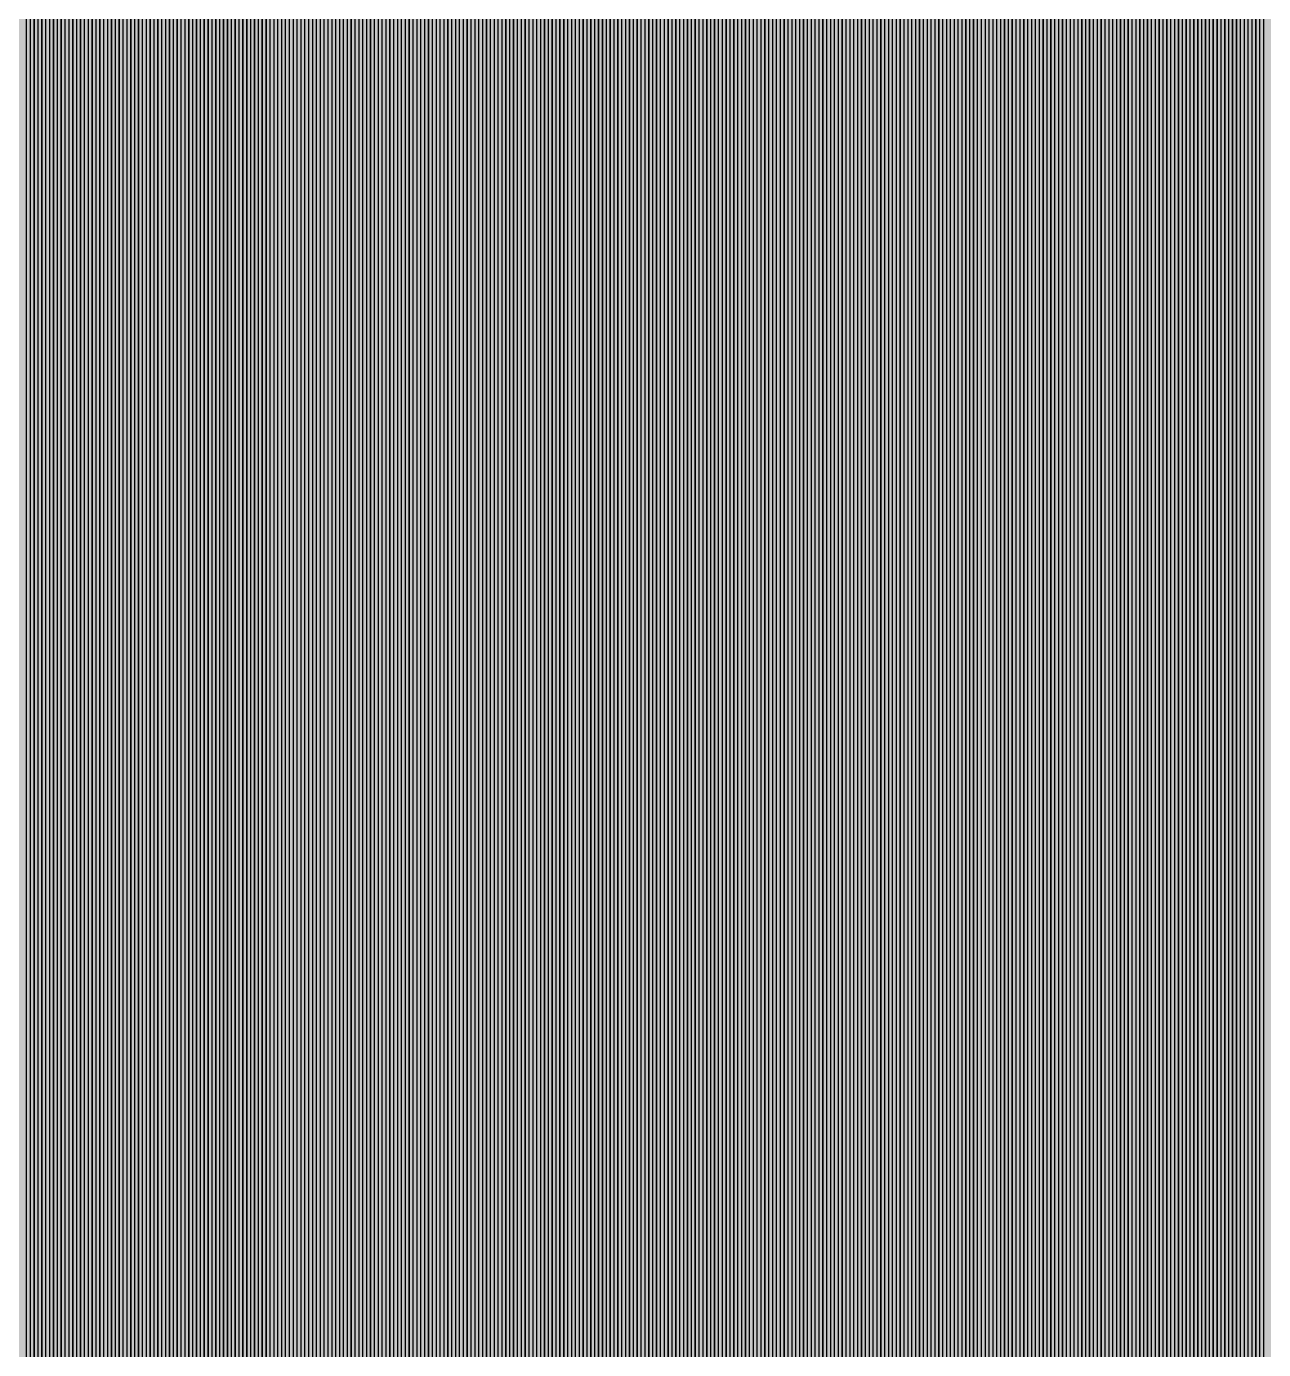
# Model space of a CAD drawing. Header units: metres. Extents: x -7231 to 10969, y -37556 to 1873.
# Drawn here: x 1869 to 3149, y -21300 to -19931 of the extents above; entities that cross this region are included whole.
import ezdxf

# ---------------------------------------------------------------- set-up
doc = ezdxf.new("R2010")
doc.units = ezdxf.units.M
for name, color, linetype in [('Metal1', 4, 'CONTINUOUS'), ('Metal2', 3, 'CONTINUOUS'), ('Polyimide', 7, 'CONTINUOUS')]:
    doc.layers.add(name, color=color, linetype=linetype)

msp = doc.modelspace()

# ---------------------------------------------------------------- hatches: boundary and pattern name
at = {"layer": 'Polyimide'}
msp.add_hatch(color=7, dxfattribs=at).paths.add_polyline_path([(4065.7, -468), (4066.7, -502), (4068.5, -536), (4071.4, -570), (4075.5, -604), (4081, -638), (4088, -672), (4096.5, -706), (4106.6, -740), (4118.3, -774), (4131.6, -808), (4146.5, -842), (4162.9, -876), (4180.7, -910), (4199.8, -944), (4220.2, -978), (4241.7, -1012), (4264.2, -1046), (4287.5, -1080), (4311.5, -1114), (4336, -1148), (4360.9, -1182), (4385.9, -1216), (4410.9, -1250), (4435.7, -1284), (4460.2, -1318), (4484.2, -1352), (4507.5, -1385.9), (4530, -1419.9), (4551.5, -1453.9), (4571.9, -1487.9), (4591.1, -1521.9), (4608.9, -1555.9), (4625.3, -1589.9), (4640.1, -1623.9), (4653.4, -1657.9), (4665.1, -1691.9), (4675.2, -1725.9), (4683.7, -1759.9), (4690.7, -1793.9), (4696.2, -1827.9), (4700.3, -1861.9), (4703.2, -1895.9), (4705.1, -1929.9), (4706.1, -1963.9), (4706.4, -1997.9), (4706.5, -2031.9), (4706.5, -4793), (4710, -4838.4), (4720.2, -4882.7), (4737.1, -4925), (4760.1, -4964.2), (4788.9, -4999.5), (4822.6, -5030), (4860.5, -5055.1), (4901.8, -5074.2), (4901.8, -5074.2), (4970.7, -5105.2), (5034.7, -5145.3), (5092.8, -5193.5), (5143.8, -5249.2), (5186.9, -5311.2), (5221.2, -5378.4), (5246.2, -5449.7), (5261.4, -5523.7), (5266.5, -5599), (5261.4, -5674.3), (5246.2, -5748.3), (5221.2, -5819.6), (5186.9, -5886.8), (5143.8, -5948.8), (5092.8, -6004.5), (5034.7, -6052.7), (4970.7, -6092.8), (4901.8, -6123.8), (4860.5, -6142.9), (4822.6, -6168), (4788.9, -6198.5), (4760.1, -6233.8), (4737.1, -6273), (4720.2, -6315.3), (4710, -6359.6), (4706.5, -6405), (4706.5, -9221.5), (4710, -9266.9), (4720.2, -9311.2), (4737.1, -9353.5), (4760.1, -9392.7), (4788.9, -9428), (4822.6, -9458.5), (4860.5, -9483.6), (4901.8, -9502.7), (4970.7, -9533.7), (5034.7, -9573.8), (5092.8, -9622), (5143.8, -9677.7), (5186.9, -9739.7), (5221.2, -9806.9), (5246.2, -9878.2), (5261.4, -9952.2), (5266.5, -10027.5), (5261.4, -10102.8), (5246.2, -10176.8), (5221.2, -10248.1), (5186.9, -10315.3), (5143.8, -10377.3), (5092.8, -10433), (5034.7, -10481.2), (4970.7, -10521.3), (4901.8, -10552.3), (4860.5, -10571.4), (4822.6, -10596.5), (4788.9, -10627), (4760.1, -10662.3), (4737.1, -10701.5), (4720.2, -10743.8), (4710, -10788.1), (4706.5, -10833.5), (4706.5, -13650), (4710, -13695.4), (4720.2, -13739.7), (4737.1, -13782), (4760.1, -13821.2), (4788.9, -13856.5), (4822.6, -13887), (4860.5, -13912.1), (4901.8, -13931.2), (4970.7, -13962.2), (5034.7, -14002.2), (5092.8, -14050.5), (5143.8, -14106.2), (5186.9, -14168.2), (5221.2, -14235.4), (5246.2, -14306.7), (5261.4, -14380.7), (5266.5, -14456), (5261.4, -14531.3), (5246.2, -14605.3), (5221.2, -14676.5), (5186.9, -14743.8), (5143.8, -14805.8), (5092.8, -14861.5), (5034.7, -14909.7), (4970.7, -14949.8), (4901.8, -14980.8), (4860.5, -14999.9), (4822.6, -15025), (4788.9, -15055.5), (4760.1, -15090.8), (4737.1, -15130), (4720.2, -15172.3), (4710, -15216.6), (4706.5, -15262), (4706.5, -15456), (4720.9, -15750), (4764.1, -16041.3), (4835.7, -16326.8), (4934.9, -16604), (5060.7, -16870.2), (5212.1, -17122.7), (5387.5, -17359.2), (5585.2, -17577.3), (5803.3, -17775), (6039.8, -17950.4), (6292.3, -18101.8), (6558.4, -18227.6), (6835.6, -18326.8), (7121.2, -18398.3), (7412.4, -18441.5), (7706.5, -18456), (9969, -18456), (10047.4, -18459.8), (10125.1, -18471.4), (10201.2, -18490.4), (10275.2, -18516.9), (10346.1, -18550.5), (10413.5, -18590.8), (10476.5, -18637.6), (10534.7, -18690.3), (10587.4, -18748.5), (10634.2, -18811.5), (10674.5, -18878.9), (10708.1, -18949.8), (10734.6, -19023.8), (10753.6, -19099.9), (10765.2, -19177.6), (10769, -19256), (10769, -20895.8), (10730.2, -20951.4), (10694.6, -21009.1), (10662.2, -21068.6), (10633.2, -21129.9), (10607.6, -21192.7), (10585.5, -21256.7), (10566.9, -21322), (10552, -21388.1), (10540.8, -21455), (10533.4, -21522.3), (10529.6, -21590), (10529.6, -21657.8), (10533.4, -21725.5), (10540.8, -21792.9), (10552, -21859.7), (10566.9, -21925.9), (10585.5, -21991.1), (10607.6, -22055.2), (10633.2, -22117.9), (10662.2, -22179.2), (10694.6, -22238.7), (10730.2, -22296.4), (10769, -22352), (10769, -32454.2), (10728.7, -32510.5), (10691.7, -32568.9), (10658, -32629.3), (10627.8, -32691.6), (10601.2, -32755.4), (10578.2, -32820.7), (10558.9, -32887.1), (10543.4, -32954.5), (10531.8, -33022.7), (10524, -33091.4), (10520.1, -33160.5), (10520.1, -33229.7), (10524, -33298.8), (10531.8, -33367.5), (10543.4, -33435.7), (10558.9, -33503.1), (10578.2, -33569.5), (10601.2, -33634.8), (10627.8, -33698.6), (10658, -33760.8), (10691.7, -33821.3), (10728.7, -33879.7), (10769, -33936), (10769, -36556), (10765.2, -36634.4), (10753.6, -36712.1), (10734.6, -36788.2), (10708.1, -36862.1), (10674.5, -36933.1), (10634.2, -37000.5), (10587.4, -37063.5), (10534.7, -37121.7), (10476.5, -37174.4), (10413.5, -37221.2), (10346.1, -37261.5), (10275.2, -37295.1), (10201.2, -37321.6), (10125.1, -37340.6), (10047.4, -37352.1), (9969, -37356), (-6231, -37356), (-6309.4, -37352.1), (-6387.1, -37340.6), (-6463.2, -37321.6), (-6537.2, -37295.1), (-6608.1, -37261.5), (-6675.5, -37221.2), (-6738.5, -37174.4), (-6796.7, -37121.7), (-6849.4, -37063.5), (-6896.2, -37000.5), (-6936.5, -36933.1), (-6970.1, -36862.1), (-6996.6, -36788.2), (-7015.6, -36712.1), (-7027.2, -36634.4), (-7031, -36556), (-7031, -33936), (-6990.7, -33879.8), (-6953.7, -33821.3), (-6920, -33760.9), (-6889.8, -33698.6), (-6863.2, -33634.8), (-6840.2, -33569.5), (-6820.9, -33503.1), (-6805.4, -33435.7), (-6793.7, -33367.5), (-6785.9, -33298.8), (-6782, -33229.7), (-6782, -33160.5), (-6785.9, -33091.4), (-6793.7, -33022.7), (-6805.4, -32954.5), (-6820.9, -32887.1), (-6840.2, -32820.6), (-6863.2, -32755.4), (-6889.8, -32691.5), (-6920, -32629.3), (-6953.7, -32568.9), (-6990.7, -32510.4), (-7031, -32454.2), (-7031, -22364.8), (-6990.7, -22308.6), (-6953.7, -22250.1), (-6920, -22189.7), (-6889.8, -22127.5), (-6863.2, -22063.6), (-6840.2, -21998.4), (-6820.9, -21931.9), (-6805.4, -21864.5), (-6793.7, -21796.3), (-6785.9, -21727.6), (-6782, -21658.5), (-6782, -21589.3), (-6785.9, -21520.3), (-6793.7, -21451.5), (-6805.4, -21383.3), (-6820.9, -21315.9), (-6840.2, -21249.5), (-6863.2, -21184.2), (-6889.8, -21120.4), (-6920, -21058.1), (-6953.7, -20997.7), (-6990.7, -20939.3), (-7031, -20883), (-7031, -19256), (-7027.2, -19177.6), (-7015.6, -19099.9), (-6996.6, -19023.8), (-6970.1, -18949.8), (-6936.5, -18878.9), (-6896.2, -18811.5), (-6849.4, -18748.5), (-6796.7, -18690.3), (-6738.5, -18637.6), (-6675.5, -18590.8), (-6608.1, -18550.5), (-6537.2, -18516.9), (-6463.2, -18490.4), (-6387.1, -18471.4), (-6309.4, -18459.8), (-6231, -18456), (-3968.5, -18456), (-3674.4, -18441.5), (-3383.2, -18398.3), (-3097.6, -18326.8), (-2820.4, -18227.6), (-2554.3, -18101.8), (-2301.8, -17950.4), (-2065.3, -17775), (-1847.2, -17577.3), (-1649.5, -17359.2), (-1474.1, -17122.7), (-1322.7, -16870.2), (-1196.9, -16604), (-1097.7, -16326.8), (-1026.1, -16041.3), (-982.9, -15750), (-968.5, -15456), (-968.5, -15262), (-972, -15216.6), (-982.2, -15172.3), (-999.1, -15130), (-1022.1, -15090.8), (-1050.9, -15055.5), (-1084.6, -15025), (-1122.5, -14999.9), (-1163.8, -14980.8), (-1232.7, -14949.8), (-1296.7, -14909.7), (-1354.8, -14861.5), (-1405.8, -14805.8), (-1448.9, -14743.8), (-1483.2, -14676.5), (-1508.2, -14605.3), (-1523.4, -14531.3), (-1528.5, -14456), (-1523.4, -14380.7), (-1508.2, -14306.7), (-1483.2, -14235.4), (-1448.9, -14168.2), (-1405.8, -14106.2), (-1354.8, -14050.5), (-1296.7, -14002.2), (-1232.7, -13962.2), (-1163.8, -13931.2), (-1122.5, -13912.1), (-1084.6, -13887), (-1050.9, -13856.5), (-1022.1, -13821.2), (-999.1, -13782), (-982.2, -13739.7), (-972, -13695.4), (-968.5, -13650), (-968.5, -12309.6), (-972, -12264.3), (-982.2, -12219.9), (-999.1, -12177.7), (-1022.1, -12138.5), (-1050.9, -12103.2), (-1084.6, -12072.6), (-1122.5, -12047.5), (-1163.8, -12028.5), (-1232.7, -11997.4), (-1296.7, -11957.4), (-1354.8, -11909.1), (-1405.8, -11853.5), (-1448.9, -11791.5), (-1483.2, -11724.2), (-1508.2, -11653), (-1523.4, -11579), (-1528.5, -11503.7), (-1523.4, -11428.3), (-1508.2, -11354.4), (-1483.2, -11283.1), (-1448.9, -11215.9), (-1405.8, -11153.8), (-1354.8, -11098.2), (-1296.7, -11049.9), (-1232.7, -11009.9), (-1163.8, -10978.8), (-1122.5, -10959.8), (-1084.6, -10934.7), (-1050.9, -10904.1), (-1022.1, -10868.9), (-999.1, -10829.6), (-982.2, -10787.4), (-972, -10743), (-968.5, -10697.7), (-968.5, -9357.3), (-972, -9311.9), (-982.2, -9267.6), (-999.1, -9225.4), (-1022.1, -9186.1), (-1050.9, -9150.8), (-1084.6, -9120.3), (-1122.5, -9095.2), (-1163.8, -9076.2), (-1163.8, -9076.2), (-1232.7, -9045.1), (-1296.7, -9005.1), (-1354.8, -8956.8), (-1405.8, -8901.1), (-1448.9, -8839.1), (-1483.2, -8771.9), (-1508.2, -8700.6), (-1523.4, -8626.7), (-1528.5, -8551.3), (-1523.4, -8476), (-1508.2, -8402), (-1483.2, -8330.8), (-1448.9, -8263.5), (-1405.8, -8201.5), (-1354.8, -8145.9), (-1296.7, -8097.6), (-1232.7, -8057.6), (-1163.8, -8026.5), (-1163.8, -8026.5), (-1122.5, -8007.4), (-1084.6, -7982.4), (-1050.9, -7951.8), (-1022.1, -7916.5), (-999.1, -7877.3), (-982.2, -7835), (-972, -7790.7), (-968.5, -7745.4), (-968.5, -6405), (-972, -6359.6), (-982.2, -6315.3), (-999.1, -6273), (-1022.1, -6233.8), (-1050.9, -6198.5), (-1084.6, -6168), (-1122.5, -6142.9), (-1163.8, -6123.8), (-1163.8, -6123.8), (-1232.7, -6092.8), (-1296.7, -6052.7), (-1354.8, -6004.5), (-1405.8, -5948.8), (-1448.9, -5886.8), (-1483.2, -5819.6), (-1508.2, -5748.3), (-1523.4, -5674.3), (-1528.5, -5599), (-1523.4, -5523.7), (-1508.2, -5449.7), (-1483.2, -5378.4), (-1448.9, -5311.2), (-1405.8, -5249.2), (-1354.8, -5193.5), (-1296.7, -5145.3), (-1232.7, -5105.2), (-1163.8, -5074.2), (-1163.8, -5074.2), (-1122.5, -5055.1), (-1084.6, -5030), (-1050.9, -4999.5), (-1022.1, -4964.2), (-999.1, -4925), (-982.2, -4882.7), (-972, -4838.4), (-968.5, -4793), (-968.5, -2031.9), (-968.4, -1997.9), (-968.1, -1963.9), (-967.1, -1929.9), (-965.2, -1895.9), (-962.2, -1861.9), (-958, -1827.9), (-952.4, -1793.9), (-945.3, -1759.9), (-936.6, -1725.9), (-926.4, -1691.9), (-914.4, -1657.9), (-900.9, -1623.9), (-885.7, -1589.9), (-869.1, -1555.9), (-850.9, -1521.9), (-831.4, -1487.9), (-810.6, -1453.9), (-788.7, -1419.9), (-765.8, -1385.9), (-742.1, -1352), (-717.6, -1318), (-692.7, -1284), (-667.4, -1250), (-641.9, -1216), (-616.4, -1182), (-591.1, -1148), (-566.1, -1114), (-541.7, -1080), (-517.9, -1046), (-495, -1012), (-473.1, -978), (-452.4, -944), (-432.8, -910), (-414.7, -876), (-398, -842), (-382.9, -808), (-369.3, -774), (-357.4, -740), (-347.1, -706), (-338.4, -672), (-331.3, -638), (-325.7, -604), (-321.5, -570), (-318.6, -536), (-316.7, -502), (-315.7, -468), (-315.3, -434), (-315.2, -400), (-315.2, 401), (-315.2, 451), (-315.2, 1644), (-270.2, 1644), (-270, 1637.1), (-269.4, 1630.3), (-268.2, 1623.5), (-266.7, 1616.8), (-264.7, 1610.2), (-262.3, 1603.8), (-259.4, 1597.6), (-256.2, 1591.5), (-252.6, 1585.7), (-248.6, 1580.1), (-244.2, 1574.8), (-239.5, 1569.8), (-234.5, 1565.1), (-229.2, 1560.7), (-223.6, 1556.7), (-217.8, 1553.1), (-211.7, 1549.8), (-205.4, 1547), (-199, 1544.6), (-192.4, 1542.6), (-185.7, 1541), (-179, 1539.9), (-172.1, 1539.2), (-165.2, 1539), (-158.4, 1539.2), (-151.5, 1539.9), (-144.8, 1541), (-138.1, 1542.6), (-131.5, 1544.6), (-125.1, 1547), (-118.8, 1549.8), (-112.8, 1553.1), (-106.9, 1556.7), (-101.3, 1560.7), (-96, 1565.1), (-91, 1569.8), (-86.3, 1574.8), (-81.9, 1580.1), (-77.9, 1585.7), (-74.3, 1591.5), (-71.1, 1597.6), (-68.2, 1603.8), (-65.8, 1610.2), (-63.8, 1616.8), (-62.3, 1623.5), (-61.1, 1630.3), (-60.5, 1637.1), (-60.2, 1644), (1853, 1644), (1853, 1573), (3815.2, 1573), (3815.5, 1579.5), (3816.1, 1586.1), (3817.2, 1592.5), (3818.7, 1598.9), (3820.6, 1605.1), (3822.9, 1611.3), (3825.6, 1617.2), (3828.6, 1623), (3832.1, 1628.6), (3835.9, 1633.9), (3840.1, 1638.9), (3844.5, 1643.7), (3849.3, 1648.2), (3854.4, 1652.3), (3859.7, 1656.1), (3865.2, 1659.6), (3871, 1662.7), (3877, 1665.4), (3883.1, 1667.7), (3889.4, 1669.6), (3895.7, 1671.1), (3902.2, 1672.1), (3908.7, 1672.8), (3915.2, 1673), (3921.8, 1672.8), (3928.3, 1672.1), (3934.8, 1671.1), (3941.1, 1669.6), (3947.4, 1667.7), (3953.5, 1665.4), (3959.5, 1662.7), (3965.2, 1659.6), (3970.8, 1656.1), (3976.1, 1652.3), (3981.2, 1648.2), (3986, 1643.7), (3990.4, 1638.9), (3994.6, 1633.9), (3998.4, 1628.6), (4001.9, 1623), (4004.9, 1617.2), (4007.6, 1611.3), (4009.9, 1605.1), (4011.8, 1598.9), (4013.3, 1592.5), (4014.4, 1586.1), (4015, 1579.5), (4015.2, 1573), (4065.2, 1573), (4065.2, 451), (4065.2, 401), (4065.2, -400), (4065.3, -434), (4065.7, -468)])

# ---------------------------------------------------------------- linework, layer by layer
at = {"layer": 'Metal1'}
for points in [[(1869.2, -36203.7), (1869.2, -19211.9)], [(1872.7, -19211.9), (1872.7, -36202.3)], [(1877.2, -36195.7), (1877.2, -19211.9)], [(1880.7, -19211.9), (1880.7, -36194.3)], [(1885.2, -36187.7), (1885.2, -19211.9)], [(1888.7, -19211.9), (1888.7, -36186.3)], [(1893.2, -36179.7), (1893.2, -19211.9)], [(1896.7, -19211.9), (1896.7, -36178.3)], [(1901.2, -36171.7), (1901.2, -19211.9)], [(1904.7, -19211.9), (1904.7, -36170.3)], [(1909.2, -36163.7), (1909.2, -19211.9)], [(1912.7, -19211.9), (1912.7, -36162.3)], [(1917.2, -36155.7), (1917.2, -19211.9)], [(1920.7, -19211.9), (1920.7, -36154.3)], [(1925.2, -36147.7), (1925.2, -19211.9)], [(1928.7, -19211.9), (1928.7, -36146.3)], [(1933.2, -36139.7), (1933.2, -19211.9)], [(1936.7, -19211.9), (1936.7, -36138.3)], [(1941.2, -36131.7), (1941.2, -19211.9)], [(1944.7, -19211.9), (1944.7, -36130.3)], [(1949.2, -36123.7), (1949.2, -19211.9)], [(1952.7, -19211.9), (1952.7, -36122.3)], [(1957.2, -36115.7), (1957.2, -19211.9)], [(1960.7, -19211.9), (1960.7, -36114.3)], [(1965.2, -36107.7), (1965.2, -19211.9)], [(1968.7, -19211.9), (1968.7, -36106.3)], [(1973.2, -36099.7), (1973.2, -19211.9)], [(1976.7, -19211.9), (1976.7, -36098.3)], [(1981.2, -36091.7), (1981.2, -19211.9)], [(1984.7, -19211.9), (1984.7, -36090.3)], [(1989.2, -36083.7), (1989.2, -19211.9)], [(1992.7, -19211.9), (1992.7, -36082.3)], [(1997.2, -36075.7), (1997.2, -19211.9)], [(2000.7, -19211.9), (2000.7, -36074.3)], [(2005.2, -36067.7), (2005.2, -19211.9)], [(2008.7, -19211.9), (2008.7, -36066.3)], [(2013.2, -36059.7), (2013.2, -19211.9)], [(2016.7, -19211.9), (2016.7, -36058.3)], [(2021.2, -36051.7), (2021.2, -19211.9)], [(2024.7, -19211.9), (2024.7, -36050.3)], [(2029.2, -36043.7), (2029.2, -19211.9)], [(2032.7, -19211.9), (2032.7, -36042.3)], [(2037.2, -36035.7), (2037.2, -19211.9)], [(2040.7, -19211.9), (2040.7, -36034.3)], [(2045.2, -36027.7), (2045.2, -19211.9)], [(2048.8, -19211.9), (2048.8, -36026.3)], [(2053.2, -36019.7), (2053.2, -19211.9)], [(2056.7, -19211.9), (2056.7, -36018.3)], [(2061.2, -36011.7), (2061.2, -19211.9)], [(2064.7, -19211.9), (2064.7, -36010.3)], [(2069.2, -36003.7), (2069.2, -19211.9)], [(2072.7, -19211.9), (2072.7, -36002.3)], [(2077.2, -35995.7), (2077.2, -19211.9)], [(2080.7, -19211.9), (2080.7, -35994.3)], [(2085.2, -35987.7), (2085.2, -19211.9)], [(2088.7, -19211.9), (2088.7, -35986.3)], [(2093.2, -35979.7), (2093.2, -19211.9)], [(2096.7, -19211.9), (2096.7, -35978.3)], [(2101.2, -35971.7), (2101.2, -19211.9)], [(2104.7, -19211.9), (2104.7, -35970.3)], [(2109.2, -35963.7), (2109.2, -19211.9)], [(2112.7, -19211.9), (2112.7, -35962.3)], [(2117.2, -35955.7), (2117.2, -19211.9)], [(2120.8, -19211.9), (2120.8, -35954.3)], [(2125.2, -33203.7), (2125.2, -19211.9)], [(2128.8, -19211.9), (2128.8, -33202.3)], [(2133.2, -33195.7), (2133.2, -19211.9)], [(2136.8, -19211.9), (2136.8, -33194.3)], [(2141.2, -33187.7), (2141.2, -19211.9)], [(2144.8, -19211.9), (2144.8, -33186.3)], [(2149.2, -33179.7), (2149.2, -19211.9)], [(2152.8, -19211.9), (2152.8, -33178.3)], [(2157.2, -33171.7), (2157.2, -19211.9)], [(2160.8, -19211.9), (2160.8, -33170.3)], [(2165.2, -33163.7), (2165.2, -19211.9)], [(2168.8, -19211.9), (2168.8, -33162.3)], [(2173.2, -33155.7), (2173.2, -19211.9)], [(2176.8, -19211.9), (2176.8, -33154.3)], [(2181.2, -33147.7), (2181.2, -19211.9)], [(2184.8, -19211.9), (2184.8, -33146.3)], [(2189.2, -33139.7), (2189.2, -19211.9)], [(2192.8, -19211.9), (2192.8, -33138.3)], [(2197.2, -33131.7), (2197.2, -19211.9)], [(2200.8, -19211.9), (2200.8, -33130.3)], [(2205.2, -33123.7), (2205.2, -19211.9)], [(2208.8, -19211.9), (2208.8, -33122.3)], [(2213.2, -33115.7), (2213.2, -19211.9)], [(2216.8, -19211.9), (2216.8, -33114.3)], [(2221.2, -33107.7), (2221.2, -19211.9)], [(2224.8, -19211.9), (2224.8, -33106.3)], [(2229.2, -33099.7), (2229.2, -19211.9)], [(2232.8, -19211.9), (2232.8, -33098.3)], [(2237.2, -33091.7), (2237.2, -19211.9)], [(2240.8, -19211.9), (2240.8, -33090.3)], [(2245.2, -33083.7), (2245.2, -19211.9)], [(2248.8, -19211.9), (2248.8, -33082.3)], [(2253.2, -33075.7), (2253.2, -19211.9)], [(2256.8, -19211.9), (2256.8, -33074.3)], [(2261.2, -33067.7), (2261.2, -19211.9)], [(2264.8, -19211.9), (2264.8, -33066.3)], [(2269.2, -33059.7), (2269.2, -19211.9)], [(2272.8, -19211.9), (2272.8, -33058.3)], [(2277.2, -33051.7), (2277.2, -19211.9)], [(2280.8, -19211.9), (2280.8, -33050.3)], [(2285.2, -33043.7), (2285.2, -19211.9)], [(2288.8, -19211.9), (2288.8, -33042.3)], [(2293.2, -33035.7), (2293.2, -19211.9)], [(2296.8, -19211.9), (2296.8, -33034.3)], [(2301.2, -33027.7), (2301.2, -19211.9)], [(2304.8, -19211.9), (2304.8, -33026.3)], [(2309.2, -33019.7), (2309.2, -19211.9)], [(2312.8, -19211.9), (2312.8, -33018.3)], [(2317.2, -33011.7), (2317.2, -19211.9)], [(2320.8, -19211.9), (2320.8, -33010.3)], [(2325.2, -33003.7), (2325.2, -19211.9)], [(2328.8, -19211.9), (2328.8, -33002.3)], [(2333.2, -32995.7), (2333.2, -19211.9)], [(2336.8, -19211.9), (2336.8, -32994.3)], [(2341.2, -32987.7), (2341.2, -19211.9)], [(2344.8, -19211.9), (2344.8, -32986.3)], [(2349.2, -32979.7), (2349.2, -19211.9)], [(2352.8, -19211.9), (2352.8, -32978.3)], [(2357.2, -32971.7), (2357.2, -19211.9)], [(2360.8, -19211.9), (2360.8, -32970.3)], [(2365.2, -32963.7), (2365.2, -19211.9)], [(2368.8, -19211.9), (2368.8, -32962.3)], [(2373.2, -32955.7), (2373.2, -19211.9)], [(2376.8, -19211.9), (2376.8, -32954.3)], [(2381.2, -30203.7), (2381.2, -19211.9)], [(2384.8, -19211.9), (2384.8, -30202.3)], [(2389.2, -30195.7), (2389.2, -19211.9)], [(2392.8, -19211.9), (2392.8, -30194.3)], [(2397.2, -30187.7), (2397.2, -19211.9)], [(2400.8, -19211.9), (2400.8, -30186.3)], [(2405.2, -30179.7), (2405.2, -19211.9)], [(2408.8, -19211.9), (2408.8, -30178.3)], [(2413.2, -30171.7), (2413.2, -19211.9)], [(2416.8, -19211.9), (2416.8, -30170.3)], [(2421.2, -30163.7), (2421.2, -19211.9)], [(2424.8, -19211.9), (2424.8, -30162.3)], [(2429.2, -30155.7), (2429.2, -19211.9)], [(2432.8, -19211.9), (2432.8, -30154.3)], [(2437.2, -30147.7), (2437.2, -19211.9)], [(2440.8, -19211.9), (2440.8, -30146.3)], [(2445.2, -30139.7), (2445.2, -19211.9)], [(2448.7, -19211.9), (2448.7, -30138.3)], [(2453.2, -30131.7), (2453.2, -19211.9)], [(2456.7, -19211.9), (2456.7, -30130.3)], [(2461.2, -30123.7), (2461.2, -19211.9)], [(2464.7, -19211.9), (2464.7, -30122.3)], [(2469.2, -30115.7), (2469.2, -19211.9)], [(2472.7, -19211.9), (2472.7, -30114.3)], [(2477.2, -30107.7), (2477.2, -19211.9)], [(2480.7, -19211.9), (2480.7, -30106.3)], [(2485.2, -30099.7), (2485.2, -19211.9)], [(2488.7, -19211.9), (2488.7, -30098.3)], [(2493.2, -30091.7), (2493.2, -19211.9)], [(2496.7, -19211.9), (2496.7, -30090.3)], [(2501.2, -30083.7), (2501.2, -19211.9)], [(2504.7, -19211.9), (2504.7, -30082.3)], [(2509.2, -30075.7), (2509.2, -19211.9)], [(2512.7, -19211.9), (2512.7, -30074.3)], [(2517.2, -30067.7), (2517.2, -19211.9)], [(2520.7, -19211.9), (2520.7, -30066.3)], [(2525.2, -30059.7), (2525.2, -19211.9)], [(2528.7, -19211.9), (2528.7, -30058.3)], [(2533.2, -30051.7), (2533.2, -19211.9)], [(2536.7, -19211.9), (2536.7, -30050.3)], [(2541.2, -30043.7), (2541.2, -19211.9)], [(2544.7, -19211.9), (2544.7, -30042.3)], [(2549.2, -30035.7), (2549.2, -19211.9)], [(2552.7, -19211.9), (2552.7, -30034.3)], [(2557.2, -30027.7), (2557.2, -19211.9)], [(2560.7, -19211.9), (2560.7, -30026.3)], [(2565.2, -30019.7), (2565.2, -19211.9)], [(2568.7, -19211.9), (2568.7, -30018.3)], [(2573.2, -30011.7), (2573.2, -19211.9)], [(2576.7, -19211.9), (2576.7, -30010.3)], [(2581.2, -30003.7), (2581.2, -19211.9)], [(2584.7, -19211.9), (2584.7, -30002.3)], [(2589.2, -29995.7), (2589.2, -19211.9)], [(2592.7, -19211.9), (2592.7, -29994.3)], [(2597.2, -29987.7), (2597.2, -19211.9)], [(2600.7, -19211.9), (2600.7, -29986.3)], [(2605.2, -29979.7), (2605.2, -19211.9)], [(2608.7, -19211.9), (2608.7, -29978.3)], [(2613.2, -29971.7), (2613.2, -19211.9)], [(2616.7, -19211.9), (2616.7, -29970.3)], [(2621.2, -29963.7), (2621.2, -19211.9)], [(2624.8, -19211.9), (2624.8, -29962.3)], [(2629.2, -29955.7), (2629.2, -19211.9)], [(2632.8, -19211.9), (2632.8, -29954.3)], [(2637.2, -27203.7), (2637.2, -19211.9)], [(2640.8, -19211.9), (2640.8, -27202.3)], [(2645.2, -27195.7), (2645.2, -19211.9)], [(2648.8, -19211.9), (2648.8, -27194.3)], [(2653.2, -27187.7), (2653.2, -19211.9)], [(2656.8, -19211.9), (2656.8, -27186.3)], [(2661.2, -27179.7), (2661.2, -19211.9)], [(2664.8, -19211.9), (2664.8, -27178.3)], [(2669.2, -27171.7), (2669.2, -19211.9)], [(2672.8, -19211.9), (2672.8, -27170.3)], [(2677.2, -27163.7), (2677.2, -19211.9)], [(2680.8, -19211.9), (2680.8, -27162.3)], [(2685.2, -27155.7), (2685.2, -19211.9)], [(2688.8, -19211.9), (2688.8, -27154.3)], [(2693.2, -27147.7), (2693.2, -19211.9)], [(2696.8, -19211.9), (2696.8, -27146.3)], [(2701.2, -27139.7), (2701.2, -19211.9)], [(2704.8, -19211.9), (2704.8, -27138.3)], [(2709.2, -27131.7), (2709.2, -19211.9)], [(2712.8, -19211.9), (2712.8, -27130.3)], [(2717.2, -27123.7), (2717.2, -19211.9)], [(2720.8, -19211.9), (2720.8, -27122.3)], [(2725.2, -27115.7), (2725.2, -19211.9)], [(2728.8, -19211.9), (2728.8, -27114.3)], [(2733.2, -27107.7), (2733.2, -19211.9)], [(2736.8, -19211.9), (2736.8, -27106.3)], [(2741.2, -27099.7), (2741.2, -19211.9)], [(2744.8, -19211.9), (2744.8, -27098.3)], [(2749.2, -27091.7), (2749.2, -19211.9)], [(2752.8, -19211.9), (2752.8, -27090.3)], [(2757.2, -27083.7), (2757.2, -19211.9)], [(2760.8, -19211.9), (2760.8, -27082.3)], [(2765.2, -27075.7), (2765.2, -19211.9)], [(2768.8, -19211.9), (2768.8, -27074.3)], [(2773.2, -27067.7), (2773.2, -19211.9)], [(2776.8, -19211.9), (2776.8, -27066.3)], [(2781.2, -27059.7), (2781.2, -19211.9)], [(2784.8, -19211.9), (2784.8, -27058.3)], [(2789.2, -27051.7), (2789.2, -19211.9)], [(2792.8, -19211.9), (2792.8, -27050.3)], [(2797.2, -27043.7), (2797.2, -19211.9)], [(2800.8, -19211.9), (2800.8, -27042.3)], [(2805.2, -27035.7), (2805.2, -19211.9)], [(2808.8, -19211.9), (2808.8, -27034.3)], [(2813.2, -27027.7), (2813.2, -19211.9)], [(2816.8, -19211.9), (2816.8, -27026.3)], [(2821.2, -27019.7), (2821.2, -19211.9)], [(2824.8, -19211.9), (2824.8, -27018.3)], [(2829.2, -27011.7), (2829.2, -19211.9)], [(2832.7, -19211.9), (2832.7, -27010.3)], [(2837.2, -27003.7), (2837.2, -19211.9)], [(2840.7, -19211.9), (2840.7, -27002.3)], [(2845.2, -26995.7), (2845.2, -19211.9)], [(2848.7, -19211.9), (2848.7, -26994.3)], [(2853.2, -26987.7), (2853.2, -19211.9)], [(2856.7, -19211.9), (2856.7, -26986.3)], [(2861.2, -26979.7), (2861.2, -19211.9)], [(2864.7, -19211.9), (2864.7, -26978.3)], [(2869.2, -26971.7), (2869.2, -19211.9)], [(2872.7, -19211.9), (2872.7, -26970.3)], [(2877.2, -26963.7), (2877.2, -19211.9)], [(2880.7, -19211.9), (2880.7, -26962.3)], [(2885.2, -26955.7), (2885.2, -19211.9)], [(2888.7, -19211.9), (2888.7, -26954.3)], [(2893.2, -24203.7), (2893.2, -19211.9)], [(2896.7, -19211.9), (2896.7, -24202.3)], [(2901.2, -24195.7), (2901.2, -19211.9)], [(2904.7, -19211.9), (2904.7, -24194.3)], [(2909.2, -24187.7), (2909.2, -19211.9)], [(2912.7, -19211.9), (2912.7, -24186.3)], [(2917.2, -24179.7), (2917.2, -19211.9)], [(2920.7, -19211.9), (2920.7, -24178.3)], [(2925.2, -24171.7), (2925.2, -19211.9)], [(2928.7, -19211.9), (2928.7, -24170.3)], [(2933.2, -24163.7), (2933.2, -19211.9)], [(2936.7, -19211.9), (2936.7, -24162.3)], [(2941.2, -24155.7), (2941.2, -19211.9)], [(2944.7, -19211.9), (2944.7, -24154.3)], [(2949.2, -24147.7), (2949.2, -19211.9)], [(2952.7, -19211.9), (2952.7, -24146.3)], [(2957.2, -24139.7), (2957.2, -19211.9)], [(2960.7, -19211.9), (2960.7, -24138.3)], [(2965.2, -24131.7), (2965.2, -19211.9)], [(2968.7, -19211.9), (2968.7, -24130.3)], [(2973.2, -24123.7), (2973.2, -19211.9)], [(2976.7, -19211.9), (2976.7, -24122.3)], [(2981.2, -24115.7), (2981.2, -19211.9)], [(2984.7, -19211.9), (2984.7, -24114.3)], [(2989.2, -24107.7), (2989.2, -19211.9)], [(2992.7, -19211.9), (2992.7, -24106.3)], [(2997.2, -24099.7), (2997.2, -19211.9)], [(3000.7, -19211.9), (3000.7, -24098.3)], [(3005.2, -24091.7), (3005.2, -19211.9)], [(3008.7, -19211.9), (3008.7, -24090.3)], [(3013.2, -24083.7), (3013.2, -19211.9)], [(3016.7, -19211.9), (3016.7, -24082.3)], [(3021.2, -24075.7), (3021.2, -19211.9)], [(3024.7, -19211.9), (3024.7, -24074.3)], [(3029.2, -24067.7), (3029.2, -19211.9)], [(3032.7, -19211.9), (3032.7, -24066.3)], [(3037.2, -24059.7), (3037.2, -19211.9)], [(3040.7, -19211.9), (3040.7, -24058.3)], [(3045.2, -24051.7), (3045.2, -19211.9)], [(3048.7, -19211.9), (3048.7, -24050.3)], [(3053.2, -24043.7), (3053.2, -19211.9)], [(3056.7, -19211.9), (3056.7, -24042.3)], [(3061.2, -24035.7), (3061.2, -19211.9)], [(3064.7, -19211.9), (3064.7, -24034.3)], [(3069.2, -24027.7), (3069.2, -19211.9)], [(3072.7, -19211.9), (3072.7, -24026.3)], [(3077.2, -24019.7), (3077.2, -19211.9)], [(3080.7, -19211.9), (3080.7, -24018.3)], [(3085.2, -24011.7), (3085.2, -19211.9)], [(3088.7, -19211.9), (3088.7, -24010.3)], [(3093.2, -24003.7), (3093.2, -19211.9)], [(3096.7, -19211.9), (3096.7, -24002.3)], [(3101.2, -23995.7), (3101.2, -19211.9)], [(3104.7, -19211.9), (3104.7, -23994.3)], [(3109.2, -23987.7), (3109.2, -19211.9)], [(3112.7, -19211.9), (3112.7, -23986.3)], [(3117.2, -23979.7), (3117.2, -19211.9)], [(3120.8, -19211.9), (3120.8, -23978.3)], [(3125.2, -23971.7), (3125.2, -19211.9)], [(3128.8, -19211.9), (3128.8, -23970.3)], [(3133.2, -23963.7), (3133.2, -19211.9)], [(3136.8, -19211.9), (3136.8, -23962.3)], [(3141.2, -23955.7), (3141.2, -19211.9)], [(3144.8, -19211.9), (3144.8, -23954.3)]]:
    msp.add_lwpolyline(points, dxfattribs=at)
at = {"layer": 'Metal2'}
for points in [[(1873.2, -36199.7), (1873.2, -19211.9)], [(1876.7, -19211.9), (1876.7, -36198.3)], [(1881.2, -36191.7), (1881.2, -19211.9)], [(1884.7, -19211.9), (1884.7, -36190.3)], [(1889.2, -36183.7), (1889.2, -19211.9)], [(1892.7, -19211.9), (1892.7, -36182.3)], [(1897.2, -36175.7), (1897.2, -19211.9)], [(1900.7, -19211.9), (1900.7, -36174.3)], [(1905.2, -36167.7), (1905.2, -19211.9)], [(1908.7, -19211.9), (1908.7, -36166.3)], [(1913.2, -36159.7), (1913.2, -19211.9)], [(1916.7, -19211.9), (1916.7, -36158.3)], [(1921.2, -36151.7), (1921.2, -19211.9)], [(1924.7, -19211.9), (1924.7, -36150.3)], [(1929.2, -36143.7), (1929.2, -19211.9)], [(1932.7, -19211.9), (1932.7, -36142.3)], [(1937.2, -36135.7), (1937.2, -19211.9)], [(1940.7, -19211.9), (1940.7, -36134.3)], [(1945.2, -36127.7), (1945.2, -19211.9)], [(1948.7, -19211.9), (1948.7, -36126.3)], [(1953.2, -36119.7), (1953.2, -19211.9)], [(1956.7, -19211.9), (1956.7, -36118.3)], [(1961.2, -36111.7), (1961.2, -19211.9)], [(1964.7, -19211.9), (1964.7, -36110.3)], [(1969.2, -36103.7), (1969.2, -19211.9)], [(1972.7, -19211.9), (1972.7, -36102.3)], [(1977.2, -36095.7), (1977.2, -19211.9)], [(1980.7, -19211.9), (1980.7, -36094.3)], [(1985.2, -36087.7), (1985.2, -19211.9)], [(1988.7, -19211.9), (1988.7, -36086.3)], [(1993.2, -36079.7), (1993.2, -19211.9)], [(1996.7, -19211.9), (1996.7, -36078.3)], [(2001.2, -36071.7), (2001.2, -19211.9)], [(2004.7, -19211.9), (2004.7, -36070.3)], [(2009.2, -36063.7), (2009.2, -19211.9)], [(2012.7, -19211.9), (2012.7, -36062.3)], [(2017.2, -36055.7), (2017.2, -19211.9)], [(2020.7, -19211.9), (2020.7, -36054.3)], [(2025.2, -36047.7), (2025.2, -19211.9)], [(2028.7, -19211.9), (2028.7, -36046.3)], [(2033.2, -36039.7), (2033.2, -19211.9)], [(2036.7, -19211.9), (2036.7, -36038.3)], [(2041.2, -36031.7), (2041.2, -19211.9)], [(2044.7, -19211.9), (2044.7, -36030.3)], [(2049.2, -36023.7), (2049.2, -19211.9)], [(2052.7, -19211.9), (2052.7, -36022.3)], [(2057.2, -36015.7), (2057.2, -19211.9)], [(2060.7, -19211.9), (2060.7, -36014.3)], [(2065.2, -36007.7), (2065.2, -19211.9)], [(2068.7, -19211.9), (2068.7, -36006.3)], [(2073.2, -35999.7), (2073.2, -19211.9)], [(2076.7, -19211.9), (2076.7, -35998.3)], [(2081.2, -35991.7), (2081.2, -19211.9)], [(2084.7, -19211.9), (2084.7, -35990.3)], [(2089.2, -35983.7), (2089.2, -19211.9)], [(2092.7, -19211.9), (2092.7, -35982.3)], [(2097.2, -35975.7), (2097.2, -19211.9)], [(2100.7, -19211.9), (2100.7, -35974.3)], [(2105.2, -35967.7), (2105.2, -19211.9)], [(2108.7, -19211.9), (2108.7, -35966.3)], [(2113.2, -35959.7), (2113.2, -19211.9)], [(2116.7, -19211.9), (2116.7, -35958.3)], [(2121.2, -35951.7), (2121.2, -19211.9)], [(2124.8, -19211.9), (2124.8, -35950.3)], [(2129.2, -33199.7), (2129.2, -19211.9)], [(2132.8, -19211.9), (2132.8, -33198.3)], [(2137.2, -33191.7), (2137.2, -19211.9)], [(2140.8, -19211.9), (2140.8, -33190.3)], [(2145.2, -33183.7), (2145.2, -19211.9)], [(2148.8, -19211.9), (2148.8, -33182.3)], [(2153.2, -33175.7), (2153.2, -19211.9)], [(2156.8, -19211.9), (2156.8, -33174.3)], [(2161.2, -33167.7), (2161.2, -19211.9)], [(2164.8, -19211.9), (2164.8, -33166.3)], [(2169.2, -33159.7), (2169.2, -19211.9)], [(2172.8, -19211.9), (2172.8, -33158.3)], [(2177.2, -33151.7), (2177.2, -19211.9)], [(2180.8, -19211.9), (2180.8, -33150.3)], [(2185.2, -33143.7), (2185.2, -19211.9)], [(2188.8, -19211.9), (2188.8, -33142.3)], [(2193.2, -33135.7), (2193.2, -19211.9)], [(2196.8, -19211.9), (2196.8, -33134.3)], [(2201.2, -33127.7), (2201.2, -19211.9)], [(2204.8, -19211.9), (2204.8, -33126.3)], [(2209.2, -33119.7), (2209.2, -19211.9)], [(2212.8, -19211.9), (2212.8, -33118.3)], [(2217.2, -33111.7), (2217.2, -19211.9)], [(2220.8, -19211.9), (2220.8, -33110.3)], [(2225.2, -33103.7), (2225.2, -19211.9)], [(2228.8, -19211.9), (2228.8, -33102.3)], [(2233.2, -33095.7), (2233.2, -19211.9)], [(2236.8, -19211.9), (2236.8, -33094.3)], [(2241.2, -33087.7), (2241.2, -19211.9)], [(2244.8, -19211.9), (2244.8, -33086.3)], [(2249.2, -33079.7), (2249.2, -19211.9)], [(2252.8, -19211.9), (2252.8, -33078.3)], [(2257.2, -33071.7), (2257.2, -19211.9)], [(2260.8, -19211.9), (2260.8, -33070.3)], [(2265.2, -33063.7), (2265.2, -19211.9)], [(2268.8, -19211.9), (2268.8, -33062.3)], [(2273.2, -33055.7), (2273.2, -19211.9)], [(2276.8, -19211.9), (2276.8, -33054.3)], [(2281.2, -33047.7), (2281.2, -19211.9)], [(2284.8, -19211.9), (2284.8, -33046.3)], [(2289.2, -33039.7), (2289.2, -19211.9)], [(2292.8, -19211.9), (2292.8, -33038.3)], [(2297.2, -33031.7), (2297.2, -19211.9)], [(2300.8, -19211.9), (2300.8, -33030.3)], [(2305.2, -33023.7), (2305.2, -19211.9)], [(2308.8, -19211.9), (2308.8, -33022.3)], [(2313.2, -33015.7), (2313.2, -19211.9)], [(2316.8, -19211.9), (2316.8, -33014.3)], [(2321.2, -33007.7), (2321.2, -19211.9)], [(2324.8, -19211.9), (2324.8, -33006.3)], [(2329.2, -32999.7), (2329.2, -19211.9)], [(2332.8, -19211.9), (2332.8, -32998.3)], [(2337.2, -32991.7), (2337.2, -19211.9)], [(2340.8, -19211.9), (2340.8, -32990.3)], [(2345.2, -32983.7), (2345.2, -19211.9)], [(2348.8, -19211.9), (2348.8, -32982.3)], [(2353.2, -32975.7), (2353.2, -19211.9)], [(2356.7, -19211.9), (2356.7, -32974.3)], [(2361.2, -32967.7), (2361.2, -19211.9)], [(2364.7, -19211.9), (2364.7, -32966.3)], [(2369.2, -32959.7), (2369.2, -19211.9)], [(2372.7, -19211.9), (2372.7, -32958.3)], [(2377.2, -32951.7), (2377.2, -19211.9)], [(2380.7, -19211.9), (2380.7, -32950.3)], [(2385.2, -30199.7), (2385.2, -19211.9)], [(2388.7, -19211.9), (2388.7, -30198.3)], [(2393.2, -30191.7), (2393.2, -19211.9)], [(2396.7, -19211.9), (2396.7, -30190.3)], [(2401.2, -30183.7), (2401.2, -19211.9)], [(2404.7, -19211.9), (2404.7, -30182.3)], [(2409.2, -30175.7), (2409.2, -19211.9)], [(2412.7, -19211.9), (2412.7, -30174.3)], [(2417.2, -30167.7), (2417.2, -19211.9)], [(2420.7, -19211.9), (2420.7, -30166.3)], [(2425.2, -30159.7), (2425.2, -19211.9)], [(2428.7, -19211.9), (2428.7, -30158.3)], [(2433.2, -30151.7), (2433.2, -19211.9)], [(2436.7, -19211.9), (2436.7, -30150.3)], [(2441.2, -30143.7), (2441.2, -19211.9)], [(2444.7, -19211.9), (2444.7, -30142.3)], [(2449.2, -30135.7), (2449.2, -19211.9)], [(2452.7, -19211.9), (2452.7, -30134.3)], [(2457.2, -30127.7), (2457.2, -19211.9)], [(2460.7, -19211.9), (2460.7, -30126.3)], [(2465.2, -30119.7), (2465.2, -19211.9)], [(2468.7, -19211.9), (2468.7, -30118.3)], [(2473.2, -30111.7), (2473.2, -19211.9)], [(2476.7, -19211.9), (2476.7, -30110.3)], [(2481.2, -30103.7), (2481.2, -19211.9)], [(2484.7, -19211.9), (2484.7, -30102.3)], [(2489.2, -30095.7), (2489.2, -19211.9)], [(2492.7, -19211.9), (2492.7, -30094.3)], [(2497.2, -30087.7), (2497.2, -19211.9)], [(2500.7, -19211.9), (2500.7, -30086.3)], [(2505.2, -30079.7), (2505.2, -19211.9)], [(2508.7, -19211.9), (2508.7, -30078.3)], [(2513.2, -30071.7), (2513.2, -19211.9)], [(2516.7, -19211.9), (2516.7, -30070.3)], [(2521.2, -30063.7), (2521.2, -19211.9)], [(2524.7, -19211.9), (2524.7, -30062.3)], [(2529.2, -30055.7), (2529.2, -19211.9)], [(2532.7, -19211.9), (2532.7, -30054.3)], [(2537.2, -30047.7), (2537.2, -19211.9)], [(2540.7, -19211.9), (2540.7, -30046.3)], [(2545.2, -30039.7), (2545.2, -19211.9)], [(2548.7, -19211.9), (2548.7, -30038.3)], [(2553.2, -30031.7), (2553.2, -19211.9)], [(2556.7, -19211.9), (2556.7, -30030.3)], [(2561.2, -30023.7), (2561.2, -19211.9)], [(2564.7, -19211.9), (2564.7, -30022.3)], [(2569.2, -30015.7), (2569.2, -19211.9)], [(2572.7, -19211.9), (2572.7, -30014.3)], [(2577.2, -30007.7), (2577.2, -19211.9)], [(2580.7, -19211.9), (2580.7, -30006.3)], [(2585.2, -29999.7), (2585.2, -19211.9)], [(2588.7, -19211.9), (2588.7, -29998.3)], [(2593.2, -29991.7), (2593.2, -19211.9)], [(2596.7, -19211.9), (2596.7, -29990.3)], [(2601.2, -29983.7), (2601.2, -19211.9)], [(2604.7, -19211.9), (2604.7, -29982.3)], [(2609.2, -29975.7), (2609.2, -19211.9)], [(2612.7, -19211.9), (2612.7, -29974.3)], [(2617.2, -29967.7), (2617.2, -19211.9)], [(2620.8, -19211.9), (2620.8, -29966.3)], [(2625.2, -29959.7), (2625.2, -19211.9)], [(2628.8, -19211.9), (2628.8, -29958.3)], [(2633.2, -29951.7), (2633.2, -19211.9)], [(2636.8, -19211.9), (2636.8, -29950.3)], [(2641.2, -27199.7), (2641.2, -19211.9)], [(2644.8, -19211.9), (2644.8, -27198.3)], [(2649.2, -27191.7), (2649.2, -19211.9)], [(2652.8, -19211.9), (2652.8, -27190.3)], [(2657.2, -27183.7), (2657.2, -19211.9)], [(2660.8, -19211.9), (2660.8, -27182.3)], [(2665.2, -27175.7), (2665.2, -19211.9)], [(2668.8, -19211.9), (2668.8, -27174.3)], [(2673.2, -27167.7), (2673.2, -19211.9)], [(2676.8, -19211.9), (2676.8, -27166.3)], [(2681.2, -27159.7), (2681.2, -19211.9)], [(2684.8, -19211.9), (2684.8, -27158.3)], [(2689.2, -27151.7), (2689.2, -19211.9)], [(2692.8, -19211.9), (2692.8, -27150.3)], [(2697.2, -27143.7), (2697.2, -19211.9)], [(2700.8, -19211.9), (2700.8, -27142.3)], [(2705.2, -27135.7), (2705.2, -19211.9)], [(2708.8, -19211.9), (2708.8, -27134.3)], [(2713.2, -27127.7), (2713.2, -19211.9)], [(2716.8, -19211.9), (2716.8, -27126.3)], [(2721.2, -27119.7), (2721.2, -19211.9)], [(2724.8, -19211.9), (2724.8, -27118.3)], [(2729.2, -27111.7), (2729.2, -19211.9)], [(2732.8, -19211.9), (2732.8, -27110.3)], [(2737.2, -27103.7), (2737.2, -19211.9)], [(2740.8, -19211.9), (2740.8, -27102.3)], [(2745.2, -27095.7), (2745.2, -19211.9)], [(2748.8, -19211.9), (2748.8, -27094.3)], [(2753.2, -27087.7), (2753.2, -19211.9)], [(2756.8, -19211.9), (2756.8, -27086.3)], [(2761.2, -27079.7), (2761.2, -19211.9)], [(2764.8, -19211.9), (2764.8, -27078.3)], [(2769.2, -27071.7), (2769.2, -19211.9)], [(2772.8, -19211.9), (2772.8, -27070.3)], [(2777.2, -27063.7), (2777.2, -19211.9)], [(2780.8, -19211.9), (2780.8, -27062.3)], [(2785.2, -27055.7), (2785.2, -19211.9)], [(2788.8, -19211.9), (2788.8, -27054.3)], [(2793.2, -27047.7), (2793.2, -19211.9)], [(2796.8, -19211.9), (2796.8, -27046.3)], [(2801.2, -27039.7), (2801.2, -19211.9)], [(2804.8, -19211.9), (2804.8, -27038.3)], [(2809.2, -27031.7), (2809.2, -19211.9)], [(2812.8, -19211.9), (2812.8, -27030.3)], [(2817.2, -27023.7), (2817.2, -19211.9)], [(2820.8, -19211.9), (2820.8, -27022.3)], [(2825.2, -27015.7), (2825.2, -19211.9)], [(2828.8, -19211.9), (2828.8, -27014.3)], [(2833.2, -27007.7), (2833.2, -19211.9)], [(2836.8, -19211.9), (2836.8, -27006.3)], [(2841.2, -26999.7), (2841.2, -19211.9)], [(2844.8, -19211.9), (2844.8, -26998.3)], [(2849.2, -26991.7), (2849.2, -19211.9)], [(2852.8, -19211.9), (2852.8, -26990.3)], [(2857.2, -26983.7), (2857.2, -19211.9)], [(2860.8, -19211.9), (2860.8, -26982.3)], [(2865.2, -26975.7), (2865.2, -19211.9)], [(2868.8, -19211.9), (2868.8, -26974.3)], [(2873.2, -26967.7), (2873.2, -19211.9)], [(2876.8, -19211.9), (2876.8, -26966.3)], [(2881.2, -26959.7), (2881.2, -19211.9)], [(2884.8, -19211.9), (2884.8, -26958.3)], [(2889.2, -26951.7), (2889.2, -19211.9)], [(2892.8, -19211.9), (2892.8, -26950.3)], [(2897.2, -24199.7), (2897.2, -19211.9)], [(2900.8, -19211.9), (2900.8, -24198.3)], [(2905.2, -24191.7), (2905.2, -19211.9)], [(2908.8, -19211.9), (2908.8, -24190.3)], [(2913.2, -24183.7), (2913.2, -19211.9)], [(2916.8, -19211.9), (2916.8, -24182.3)], [(2921.2, -24175.7), (2921.2, -19211.9)], [(2924.8, -19211.9), (2924.8, -24174.3)], [(2929.2, -24167.7), (2929.2, -19211.9)], [(2932.8, -19211.9), (2932.8, -24166.3)], [(2937.2, -24159.7), (2937.2, -19211.9)], [(2940.8, -19211.9), (2940.8, -24158.3)], [(2945.2, -24151.7), (2945.2, -19211.9)], [(2948.8, -19211.9), (2948.8, -24150.3)], [(2953.2, -24143.7), (2953.2, -19211.9)], [(2956.8, -19211.9), (2956.8, -24142.3)], [(2961.2, -24135.7), (2961.2, -19211.9)], [(2964.8, -19211.9), (2964.8, -24134.3)], [(2969.2, -24127.7), (2969.2, -19211.9)], [(2972.8, -19211.9), (2972.8, -24126.3)], [(2977.2, -24119.7), (2977.2, -19211.9)], [(2980.8, -19211.9), (2980.8, -24118.3)], [(2985.2, -24111.7), (2985.2, -19211.9)], [(2988.8, -19211.9), (2988.8, -24110.3)], [(2993.2, -24103.7), (2993.2, -19211.9)], [(2996.8, -19211.9), (2996.8, -24102.3)], [(3001.2, -24095.7), (3001.2, -19211.9)], [(3004.8, -19211.9), (3004.8, -24094.3)], [(3009.2, -24087.7), (3009.2, -19211.9)], [(3012.8, -19211.9), (3012.8, -24086.3)], [(3017.2, -24079.7), (3017.2, -19211.9)], [(3020.8, -19211.9), (3020.8, -24078.3)], [(3025.2, -24071.7), (3025.2, -19211.9)], [(3028.7, -19211.9), (3028.7, -24070.3)], [(3033.2, -24063.7), (3033.2, -19211.9)], [(3036.7, -19211.9), (3036.7, -24062.3)], [(3041.2, -24055.7), (3041.2, -19211.9)], [(3044.7, -19211.9), (3044.7, -24054.3)], [(3049.2, -24047.7), (3049.2, -19211.9)], [(3052.7, -19211.9), (3052.7, -24046.3)], [(3057.2, -24039.7), (3057.2, -19211.9)], [(3060.7, -19211.9), (3060.7, -24038.3)], [(3065.2, -24031.7), (3065.2, -19211.9)], [(3068.7, -19211.9), (3068.7, -24030.3)], [(3073.2, -24023.7), (3073.2, -19211.9)], [(3076.7, -19211.9), (3076.7, -24022.3)], [(3081.2, -24015.7), (3081.2, -19211.9)], [(3084.7, -19211.9), (3084.7, -24014.3)], [(3089.2, -24007.7), (3089.2, -19211.9)], [(3092.7, -19211.9), (3092.7, -24006.3)], [(3097.2, -23999.7), (3097.2, -19211.9)], [(3100.7, -19211.9), (3100.7, -23998.3)], [(3105.2, -23991.7), (3105.2, -19211.9)], [(3108.7, -19211.9), (3108.7, -23990.3)], [(3113.2, -23983.7), (3113.2, -19211.9)], [(3116.7, -19211.9), (3116.7, -23982.3)], [(3121.2, -23975.7), (3121.2, -19211.9)], [(3124.8, -19211.9), (3124.8, -23974.3)], [(3129.2, -23967.7), (3129.2, -19211.9)], [(3132.8, -19211.9), (3132.8, -23966.3)], [(3137.2, -23959.7), (3137.2, -19211.9)], [(3140.8, -19211.9), (3140.8, -23958.3)], [(3145.2, -23951.7), (3145.2, -19211.9)], [(3148.8, -19211.9), (3148.8, -23950.3)]]:
    msp.add_lwpolyline(points, dxfattribs=at)

doc.saveas('drawing.dxf')
